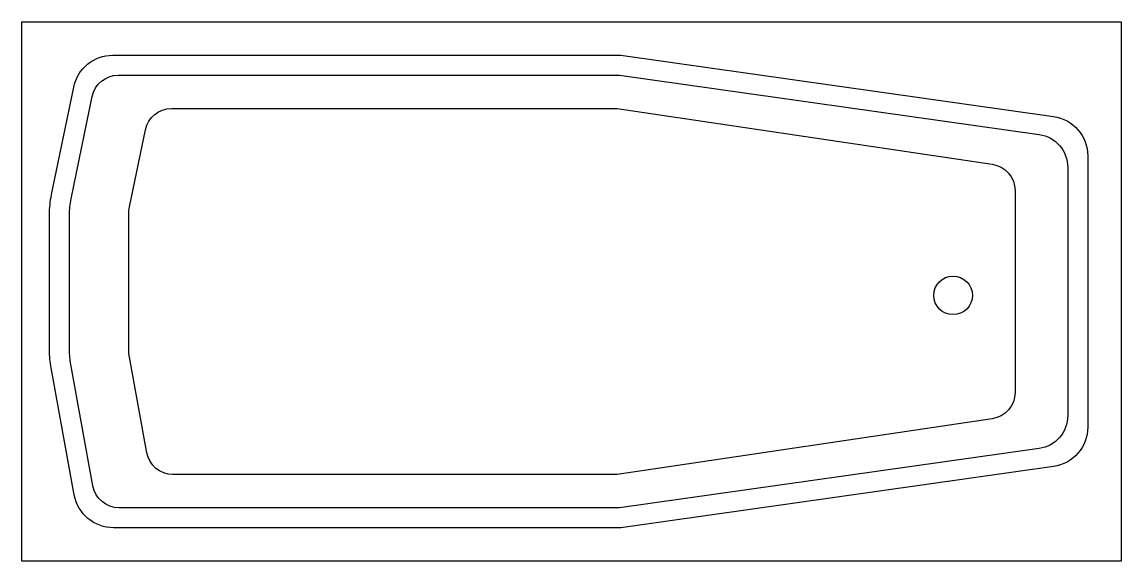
# Model space of a CAD drawing. Extents: x 0 to 1650, y -810 to 0.
import ezdxf

# ---------------------------------------------------------------- set-up
doc = ezdxf.new("R2010")
doc.units = 0
doc.header["$LTSCALE"] = 50
doc.header["$MEASUREMENT"] = 0
doc.layers.get('0').update_dxf_attribs({"linetype": 'CONTINUOUS'})

msp = doc.modelspace()

# ---------------------------------------------------------------- linework, layer by layer
msp.add_lwpolyline([(0, 0), (1650, 0), (1650, -810), (0, -810)], close=True)
for points in [[(136.4, -50), (899.3, -50), (1548.4, -141.9, -0.373608), (1600, -201.3), (1600, -405), (1600, -608.7, -0.373608), (1548.4, -668.1), (899.3, -760), (137.5, -760, -0.362448), (78.5, -710.7), (43.8, -519.9, -0.045009), (41.3, -493), (41.3, -289.7, -0.050682), (44.4, -259.5), (77.6, -97.9, -0.356057)], [(897.1, -80), (1527, -169.1, -0.373608), (1570, -218.7), (1570, -405), (1570, -591.3, -0.373608), (1527, -640.9), (897.1, -730), (145.9, -730, -0.362448), (106.5, -697.2), (73.3, -514.5, -0.045009), (71.3, -493), (71.3, -289.7, -0.050682), (73.8, -265.6), (105.3, -112, -0.356057), (144.5, -80)], [(893.4, -130), (1456.6, -213.8, -0.373608), (1491, -253.4), (1491, -405), (1491, -556.6, -0.373608), (1456.6, -596.2), (893.4, -680), (226.7, -680, -0.362448), (187.4, -647.2), (161.3, -503.8, -0.045009), (160.3, -493), (160.3, -289.7, -0.050682), (161.6, -277.6), (185.3, -162, -0.356057), (224.5, -130)]]:
    msp.add_lwpolyline(points, format="xyb", close=True)
msp.add_circle((1397.9, -410.8), 29)

doc.saveas('drawing.dxf')
